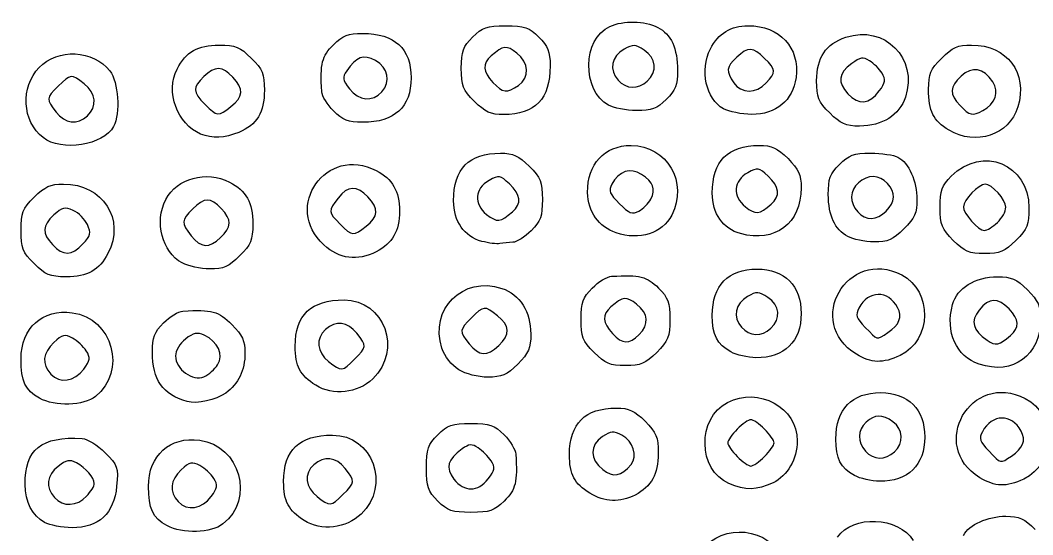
# Model space of a CAD drawing. Extents: x -1 to 2559, y 1 to 1442.
# Drawn here: x 470.5 to 820.1, y 176.3 to 353.9 of the extents above; entities that cross this region are included whole.
import ezdxf

# ---------------------------------------------------------------- set-up
doc = ezdxf.new("R2010")
doc.units = 0
doc.layers.get('0').update_dxf_attribs({"linetype": 'CONTINUOUS'})
doc.layers.add('IMAGE', color=7, linetype='CONTINUOUS')

# ---------------------------------------------------------------- blocks, each defined once
blk = doc.blocks.new('wave')
at = {"layer": 'IMAGE', "color": 7}
for points in [[(-260.4, -1278.54), (-260.4, -1278.54)], [(-215.88, -1277.08), (-215.88, -1277.08)], [(-307.54, -1280.73), (-307.54, -1280.73)], [(-135.78, -1280.46), (-135.78, -1280.46)], [(-359.62, -1285.85), (-359.62, -1285.85)], [(-275.57, -1284.08), (-275.57, -1284.08)], [(-229.29, -1285.42), (-229.29, -1285.42)], [(-409.21, -1289.08), (-409.21, -1289.08)], [(-324.21, -1287.39), (-324.21, -1287.39)], [(-189.63, -1286.59), (-189.63, -1286.59)], [(-152.9, -1288.08), (-152.9, -1288.08)], [(-100.05, -1287.25), (-100.05, -1287.25)], [(-424.49, -1296.59), (-424.49, -1296.59)], [(-370.1, -1295.34), (-370.1, -1295.34)], [(-111.69, -1294.02), (-111.69, -1294.02)], [(-214.7, -1317.81), (-214.7, -1317.81)], [(-173.1, -1319.54), (-173.1, -1319.54)], [(-262.44, -1322.21), (-262.44, -1322.21)], [(-133.44, -1321.95), (-133.44, -1321.95)], [(-312.95, -1327.19), (-312.95, -1327.19)], [(-95.02, -1325.9), (-95.02, -1325.9)], [(-363.19, -1331.05), (-363.19, -1331.05)], [(-226.67, -1329.45), (-226.67, -1329.45)], [(-183.69, -1329.73), (-183.69, -1329.73)], [(-146.62, -1330.76), (-146.62, -1330.76)], [(-410.78, -1333.3), (-410.78, -1333.3)], [(-327.54, -1333.62), (-327.54, -1333.62)], [(-273.02, -1332.39), (-273.02, -1332.39)], [(-110.24, -1332.08), (-110.24, -1332.08)], [(-427.57, -1340.08), (-427.57, -1340.08)], [(-376.42, -1339.86), (-376.42, -1339.86)], [(-173.21, -1362.41), (-173.21, -1362.41)], [(-218.77, -1364.62), (-218.77, -1364.62)], [(-132.84, -1363.87), (-132.84, -1363.87)], [(-90.44, -1364.87), (-90.44, -1364.87)], [(-267.19, -1368.38), (-267.19, -1368.38)], [(-316.95, -1373.1), (-316.95, -1373.1)], [(-234.24, -1370.75), (-234.24, -1370.75)], [(-187.07, -1370.54), (-187.07, -1370.54)], [(-143.71, -1371.34), (-143.71, -1371.34)], [(-410.44, -1376.46), (-410.44, -1376.46)], [(-364.24, -1375), (-364.24, -1375)], [(-280.97, -1376.71), (-280.97, -1376.71)], [(-101.31, -1374.8), (-101.31, -1374.8)], [(-330.35, -1382.09), (-330.35, -1382.09)], [(-425.74, -1386.54), (-425.74, -1386.54)], [(-374.77, -1387.66), (-374.77, -1387.66)], [(-130.54, -1405.08), (-130.54, -1405.08)], [(-175.38, -1406.68), (-175.38, -1406.68)], [(-90.17, -1406.54), (-90.17, -1406.54)], [(-221.51, -1409.37), (-221.51, -1409.37)], [(-144.4, -1413.2), (-144.4, -1413.2)], [(-101.04, -1414), (-101.04, -1414)], [(-187.68, -1416), (-187.68, -1416)], [(-409.49, -1420.36), (-409.49, -1420.36)], [(-366.44, -1420.46), (-366.44, -1420.46)], [(-320.95, -1419.77), (-320.95, -1419.77)], [(-288.21, -1422.05), (-288.21, -1422.05)], [(-235.69, -1419.35), (-235.69, -1419.35)], [(-423.96, -1429.42), (-423.96, -1429.42)], [(-334.35, -1428.76), (-334.35, -1428.76)], [(-381.74, -1430.54), (-381.74, -1430.54)]]:
    blk.add_lwpolyline(points, close=True, dxfattribs=at)
for points in [[(-174.82, -1277.7), (-174.82, -1277.7)], [(-270.84, -1414.41), (-270.84, -1414.41)]]:
    blk.add_lwpolyline(points, dxfattribs=at)
for points in [[(-276.21, -1261.85), (-272.82, -1258.46), (-271.32, -1257.95), (-264.77, -1257.95)], [(-264.77, -1257.95), (-258.22, -1257.95), (-256.72, -1258.46), (-253.33, -1261.85)], [(-229.29, -1285.42), (-238.59, -1280.27), (-238.27, -1262.52), (-228.81, -1258.21)], [(-228.81, -1258.21), (-224.1, -1256.06), (-216.78, -1256.2), (-212.3, -1258.52)], [(-194.11, -1265.96), (-191.33, -1260.58), (-187.04, -1257.95), (-181.07, -1257.95)], [(-181.07, -1257.95), (-170.18, -1257.95), (-163.16, -1265.54), (-164.54, -1275.83)], [(-147.33, -1261.91), (-133.97, -1257.51), (-122.34, -1269.2), (-126.76, -1282.6)], [(-324.21, -1264.51), (-321.02, -1261.33), (-319.18, -1260.62), (-314.14, -1260.62)], [(-314.14, -1260.62), (-303.12, -1260.62), (-297.44, -1265.83), (-297.44, -1275.95)], [(-280.1, -1272.65), (-280.1, -1266.8), (-279.51, -1265.15), (-276.21, -1261.85)], [(-253.33, -1261.85), (-250.17, -1265.01), (-249.44, -1266.89), (-249.44, -1271.78)], [(-212.3, -1258.52), (-207.65, -1260.92), (-205.44, -1265.74), (-205.44, -1273.45)], [(-157.44, -1276.93), (-157.44, -1268.96), (-154.23, -1264.19), (-147.33, -1261.91)], [(-378.26, -1272.91), (-375.15, -1266.91), (-371.12, -1264.62), (-363.67, -1264.62)], [(-363.67, -1264.62), (-358.06, -1264.62), (-356.55, -1265.23), (-352.64, -1269.15)], [(-328.27, -1280.72), (-328.86, -1270.94), (-328.27, -1268.57), (-324.21, -1264.51)], [(-260.93, -1267.4), (-264.46, -1264.62), (-265.56, -1264.74), (-269.77, -1268.36)], [(-216.92, -1266.39), (-220.05, -1264.35), (-220.78, -1264.31), (-223.92, -1266.07)], [(-175.38, -1269.22), (-179.4, -1265.2), (-181.06, -1265.13), (-185.02, -1268.85)], [(-114.24, -1269.15), (-110.47, -1265.38), (-108.73, -1264.62), (-103.9, -1264.62)], [(-103.9, -1264.62), (-91.61, -1264.63), (-84.44, -1274.25), (-87.97, -1286.01)], [(-425.85, -1272.35), (-419.43, -1265.65), (-407.2, -1266.26), (-401.46, -1273.56)], [(-309.76, -1269.99), (-313.8, -1267.73), (-316.49, -1268.68), (-319.68, -1273.48)], [(-269.77, -1268.36), (-272.88, -1271.03), (-272.71, -1273.8), (-269.2, -1277.53)], [(-260.4, -1278.54), (-256.39, -1275.73), (-256.63, -1270.78), (-260.93, -1267.4)], [(-223.92, -1266.07), (-228.2, -1268.46), (-229.13, -1273.27), (-226, -1276.73)], [(-215.88, -1277.08), (-212.34, -1273.88), (-212.81, -1269.09), (-216.92, -1266.39)], [(-189.63, -1286.59), (-195.61, -1283.35), (-197.82, -1273.14), (-194.11, -1265.96)], [(-185.02, -1268.85), (-188.65, -1272.26), (-188.82, -1273.67), (-186.03, -1277.65)], [(-139.15, -1270.02), (-141.37, -1268.64), (-142.37, -1268.79), (-145.29, -1270.97)], [(-424.49, -1296.59), (-431.73, -1290.9), (-432.38, -1279.17), (-425.85, -1272.35)], [(-359, -1275.7), (-362.62, -1271.85), (-365.07, -1271.81), (-369.02, -1275.51)], [(-352.64, -1269.15), (-348.72, -1273.07), (-348.1, -1274.57), (-348.1, -1280.19)], [(-307.54, -1280.73), (-304.37, -1277.23), (-305.36, -1272.45), (-309.76, -1269.99)], [(-249.44, -1271.78), (-249.44, -1283.23), (-254.58, -1288.62), (-265.5, -1288.62)], [(-174.82, -1277.7), (-171.35, -1273.97), (-171.4, -1273.19), (-175.38, -1269.22)], [(-145.29, -1270.97), (-149.93, -1274.43), (-150.32, -1277.5), (-146.61, -1281.46)], [(-134.84, -1274.33), (-135.75, -1272.87), (-137.69, -1270.93), (-139.15, -1270.02)], [(-118.77, -1279.9), (-118.77, -1274.61), (-118.1, -1273.01), (-114.24, -1269.15)], [(-96.64, -1277.29), (-99.77, -1272.52), (-103.75, -1271.82), (-107.55, -1275.39)], [(-410.28, -1278.05), (-414.74, -1274.54), (-415.02, -1274.57), (-419.25, -1278.8)], [(-401.46, -1273.56), (-398.48, -1277.34), (-397.74, -1288.19), (-400.14, -1292.69)], [(-370.1, -1295.34), (-378.18, -1292), (-382.29, -1280.7), (-378.26, -1272.91)], [(-369.02, -1275.51), (-372.97, -1279.23), (-372.9, -1280.79), (-368.59, -1285.1)], [(-359.62, -1285.85), (-355.34, -1282.49), (-355.18, -1279.77), (-359, -1275.7)], [(-319.68, -1273.48), (-321.25, -1275.85), (-321.13, -1276.65), (-318.7, -1279.74)], [(-297.44, -1275.95), (-297.44, -1286.06), (-303.12, -1291.28), (-314.14, -1291.28)], [(-275.57, -1284.08), (-279.56, -1280.09), (-280.1, -1278.72), (-280.1, -1272.65)], [(-205.44, -1273.45), (-205.44, -1278.35), (-206.17, -1280.22), (-209.33, -1283.39)], [(-164.54, -1275.83), (-165.61, -1283.77), (-171.43, -1288.63), (-179.79, -1288.56)], [(-135.78, -1280.46), (-133.61, -1277.55), (-133.46, -1276.54), (-134.84, -1274.33)], [(-107.55, -1275.39), (-111.53, -1279.13), (-111.61, -1281.55), (-107.87, -1285.53)], [(-419.25, -1278.8), (-423.49, -1283.03), (-423.51, -1283.32), (-420.01, -1287.77)], [(-409.21, -1289.08), (-405.73, -1285.93), (-406.19, -1281.27), (-410.28, -1278.05)], [(-269.2, -1277.53), (-265.79, -1281.17), (-264.38, -1281.33), (-260.4, -1278.54)], [(-226, -1276.73), (-223.16, -1279.87), (-219.11, -1280.01), (-215.88, -1277.08)], [(-186.03, -1277.65), (-183.38, -1281.44), (-178.33, -1281.46), (-174.82, -1277.7)], [(-152.9, -1288.08), (-156.84, -1284.14), (-157.44, -1282.68), (-157.44, -1276.93)], [(-100.05, -1287.25), (-95.67, -1284.91), (-94.29, -1280.88), (-96.64, -1277.29)], [(-348.1, -1280.19), (-348.1, -1287.89), (-350.68, -1292.16), (-356.9, -1294.76)], [(-324.21, -1287.39), (-326.35, -1285.24), (-328.18, -1282.24), (-328.27, -1280.72)], [(-318.7, -1279.74), (-315.41, -1283.91), (-310.79, -1284.32), (-307.54, -1280.73)], [(-146.61, -1281.46), (-142.87, -1285.44), (-139.23, -1285.1), (-135.78, -1280.46)], [(-126.76, -1282.6), (-128.81, -1288.8), (-134.82, -1292.6), (-142.57, -1292.61)], [(-111.69, -1294.02), (-117.2, -1290.65), (-118.77, -1287.52), (-118.77, -1279.9)], [(-368.59, -1285.1), (-364.36, -1289.33), (-364.07, -1289.36), (-359.62, -1285.85)], [(-265.5, -1288.62), (-270.02, -1288.62), (-271.87, -1287.78), (-275.57, -1284.08)], [(-219.67, -1287.24), (-223.21, -1287.21), (-227.54, -1286.39), (-229.29, -1285.42)], [(-209.33, -1283.39), (-212.59, -1286.64), (-214.3, -1287.27), (-219.67, -1287.24)], [(-87.97, -1286.01), (-90.85, -1295.65), (-102.54, -1299.59), (-111.69, -1294.02)], [(-107.87, -1285.53), (-104.62, -1288.99), (-103.68, -1289.2), (-100.05, -1287.25)], [(-420.01, -1287.77), (-416.85, -1291.79), (-412.75, -1292.28), (-409.21, -1289.08)], [(-314.14, -1291.28), (-319.18, -1291.28), (-321.02, -1290.57), (-324.21, -1287.39)], [(-179.79, -1288.56), (-183.26, -1288.53), (-187.69, -1287.65), (-189.63, -1286.59)], [(-142.57, -1292.61), (-147.39, -1292.61), (-149.13, -1291.85), (-152.9, -1288.08)], [(-400.14, -1292.69), (-403.65, -1299.24), (-418.17, -1301.57), (-424.49, -1296.59)], [(-356.9, -1294.76), (-361.84, -1296.82), (-366.08, -1297.01), (-370.1, -1295.34)], [(-327.54, -1333.62), (-341.84, -1320.51), (-326.7, -1299.02), (-309.45, -1307.94)], [(-236.5, -1315.51), (-236.72, -1305.75), (-230.72, -1299.28), (-221.44, -1299.28)], [(-221.44, -1299.28), (-209.14, -1299.28), (-201.66, -1312.12), (-207.45, -1323.31)], [(-193.44, -1315.7), (-193.44, -1304.64), (-188.15, -1299.28), (-177.24, -1299.28)], [(-177.24, -1299.28), (-172.87, -1299.28), (-170.97, -1300.15), (-167.3, -1303.82)], [(-110.94, -1309.91), (-100.16, -1299.14), (-84.1, -1305.68), (-84.1, -1320.85)], [(-282.77, -1318.37), (-282.77, -1307.31), (-277.48, -1301.95), (-266.57, -1301.95)], [(-266.57, -1301.95), (-262.21, -1301.95), (-260.3, -1302.82), (-256.64, -1306.48)], [(-167.3, -1303.82), (-163.6, -1307.51), (-162.77, -1309.37), (-162.77, -1313.88)], [(-149.54, -1305.85), (-146.24, -1302.55), (-144.59, -1301.95), (-138.79, -1301.95)], [(-138.79, -1301.95), (-135.01, -1301.95), (-130.77, -1302.57), (-129.36, -1303.32)], [(-129.36, -1303.32), (-125.62, -1305.32), (-122.77, -1311.68), (-122.77, -1318.02)], [(-256.64, -1306.48), (-252.65, -1310.47), (-252.1, -1311.85), (-252.1, -1317.92)], [(-217.94, -1309.27), (-221.74, -1306.78), (-225.69, -1308.1), (-228.14, -1312.68)], [(-174.18, -1309.88), (-177.36, -1306.89), (-177.81, -1306.81), (-181.18, -1308.69)], [(-153.39, -1316.18), (-153.43, -1310.81), (-152.79, -1309.1), (-149.54, -1305.85)], [(-382.08, -1317.91), (-378.32, -1310.63), (-368.05, -1307.84), (-360.12, -1311.94)], [(-309.45, -1307.94), (-303.85, -1310.84), (-301.44, -1315.06), (-301.44, -1321.95)], [(-263.51, -1312.55), (-266.7, -1309.55), (-267.14, -1309.48), (-270.51, -1311.36)], [(-214.7, -1317.81), (-212.85, -1314.36), (-213.74, -1312.02), (-217.94, -1309.27)], [(-181.18, -1308.69), (-186.24, -1311.52), (-186.62, -1316.83), (-182.02, -1320.44)], [(-173.1, -1319.54), (-169.85, -1316.74), (-170.19, -1313.62), (-174.18, -1309.88)], [(-132.98, -1312.39), (-135.72, -1309.36), (-139.8, -1309.26), (-143, -1312.16)], [(-114.77, -1320.65), (-114.77, -1314.82), (-114.17, -1313.15), (-110.94, -1309.91)], [(-427.57, -1317.15), (-423.87, -1313.45), (-422.02, -1312.62), (-417.5, -1312.62)], [(-417.5, -1312.62), (-403.85, -1312.62), (-396.01, -1324.83), (-402.1, -1336.6)], [(-360.12, -1311.94), (-354.4, -1314.9), (-352.1, -1319.04), (-352.1, -1326.38)], [(-312.34, -1317.04), (-316.12, -1313), (-319.27, -1313.13), (-322.67, -1317.46)], [(-270.51, -1311.36), (-275.57, -1314.19), (-275.95, -1319.49), (-271.35, -1323.11)], [(-262.44, -1322.21), (-259.18, -1319.41), (-259.53, -1316.29), (-263.51, -1312.55)], [(-228.14, -1312.68), (-229.33, -1314.91), (-228.9, -1316.03), (-225.54, -1319.39)], [(-162.77, -1313.88), (-162.77, -1326.19), (-171.72, -1332.98), (-183.69, -1329.73)], [(-143, -1312.16), (-146.03, -1314.9), (-146.13, -1318.98), (-143.23, -1322.18)], [(-133.44, -1321.95), (-130.19, -1318.7), (-130.04, -1315.63), (-132.98, -1312.39)], [(-99.27, -1312.62), (-101.39, -1312.62), (-106.77, -1318.22), (-106.77, -1320.43)], [(-92.1, -1320.62), (-92.1, -1317.98), (-96.91, -1312.62), (-99.27, -1312.62)], [(-432.1, -1328.62), (-432.1, -1322.51), (-431.56, -1321.14), (-427.57, -1317.15)], [(-376.42, -1339.86), (-383.49, -1336.03), (-386.14, -1325.75), (-382.08, -1317.91)], [(-363, -1321.04), (-366.69, -1317.11), (-368.76, -1317.15), (-372.83, -1321.22)], [(-322.67, -1317.46), (-326.18, -1321.92), (-326.15, -1322.2), (-321.92, -1326.43)], [(-312.95, -1327.19), (-308.68, -1323.83), (-308.51, -1321.1), (-312.34, -1317.04)], [(-226.67, -1329.45), (-232.67, -1327.46), (-236.36, -1322.23), (-236.5, -1315.51)], [(-218.84, -1321.98), (-217.37, -1321.2), (-215.5, -1319.32), (-214.7, -1317.81)], [(-183.69, -1329.73), (-189.79, -1328.08), (-193.44, -1322.83), (-193.44, -1315.7)], [(-146.62, -1330.76), (-151.18, -1328.23), (-153.34, -1323.58), (-153.39, -1316.18)], [(-414.1, -1321.71), (-417, -1320.39), (-417.92, -1320.61), (-420.78, -1323.29)], [(-372.83, -1321.22), (-376.81, -1325.2), (-376.85, -1325.97), (-373.34, -1330.44)], [(-363.19, -1331.05), (-359.34, -1327.44), (-359.3, -1324.98), (-363, -1321.04)], [(-273.02, -1332.39), (-279.12, -1330.75), (-282.77, -1325.5), (-282.77, -1318.37)], [(-252.1, -1317.92), (-252.1, -1323.77), (-252.7, -1325.41), (-256, -1328.72)], [(-225.54, -1319.39), (-222.18, -1322.74), (-221.06, -1323.18), (-218.84, -1321.98)], [(-182.02, -1320.44), (-178.42, -1323.28), (-177.33, -1323.17), (-173.1, -1319.54)], [(-122.77, -1318.02), (-122.77, -1322.53), (-123.6, -1324.38), (-127.3, -1328.08)], [(-110.24, -1332.08), (-114.22, -1328.09), (-114.77, -1326.72), (-114.77, -1320.65)], [(-106.77, -1320.43), (-106.77, -1322.83), (-101.61, -1328.62), (-99.46, -1328.62)], [(-95.02, -1325.9), (-93.42, -1324.4), (-92.1, -1322.03), (-92.1, -1320.62)], [(-84.1, -1320.85), (-84.1, -1326.69), (-84.68, -1328.13), (-88.64, -1332.08)], [(-420.78, -1323.29), (-424.86, -1327.13), (-424.96, -1329.53), (-421.2, -1333.53)], [(-409.2, -1326.61), (-410.04, -1324.76), (-412.25, -1322.55), (-414.1, -1321.71)], [(-301.44, -1321.95), (-301.44, -1328.84), (-303.85, -1333.06), (-309.45, -1335.96)], [(-271.35, -1323.11), (-267.75, -1325.94), (-266.66, -1325.83), (-262.44, -1322.21)], [(-207.45, -1323.31), (-210.75, -1329.68), (-218.51, -1332.16), (-226.67, -1329.45)], [(-143.23, -1322.18), (-140.35, -1325.35), (-136.76, -1325.27), (-133.44, -1321.95)], [(-410.78, -1333.3), (-408.09, -1330.43), (-407.88, -1329.51), (-409.2, -1326.61)], [(-352.1, -1326.38), (-352.1, -1332), (-352.72, -1333.5), (-356.64, -1337.42)], [(-321.92, -1326.43), (-317.69, -1330.67), (-317.4, -1330.69), (-312.95, -1327.19)], [(-127.3, -1328.08), (-131.1, -1331.87), (-132.79, -1332.61), (-137.64, -1332.57)], [(-99.46, -1328.62), (-98.62, -1328.62), (-96.63, -1327.39), (-95.02, -1325.9)], [(-427.57, -1340.08), (-431.56, -1336.09), (-432.1, -1334.72), (-432.1, -1328.62)], [(-373.34, -1330.44), (-369.98, -1334.71), (-367.26, -1334.87), (-363.19, -1331.05)], [(-256, -1328.72), (-258.14, -1330.86), (-260.99, -1332.66), (-262.33, -1332.72)], [(-137.64, -1332.57), (-140.83, -1332.54), (-144.87, -1331.73), (-146.62, -1330.76)], [(-421.2, -1333.53), (-417.48, -1337.49), (-414.67, -1337.43), (-410.78, -1333.3)], [(-309.45, -1335.96), (-315.97, -1339.33), (-322.19, -1338.52), (-327.54, -1333.62)], [(-266.77, -1333.18), (-267.87, -1333.37), (-270.68, -1333.02), (-273.02, -1332.39)], [(-262.33, -1332.72), (-263.67, -1332.77), (-265.67, -1332.98), (-266.77, -1333.18)], [(-143.71, -1371.34), (-161.72, -1360.35), (-146.81, -1334.27), (-128.06, -1343.97)], [(-99.44, -1336.62), (-104.79, -1336.62), (-106.37, -1335.95), (-110.24, -1332.08)], [(-88.64, -1332.08), (-92.51, -1335.95), (-94.09, -1336.62), (-99.44, -1336.62)], [(-402.1, -1336.6), (-405.05, -1342.32), (-409.19, -1344.62), (-416.53, -1344.62)], [(-356.64, -1337.42), (-360.43, -1341.21), (-362.11, -1341.94), (-366.97, -1341.9)], [(-416.53, -1344.62), (-422.15, -1344.62), (-423.65, -1344), (-427.57, -1340.08)], [(-366.97, -1341.9), (-370.16, -1341.87), (-374.41, -1340.95), (-376.42, -1339.86)], [(-193.44, -1357.97), (-193.44, -1347.59), (-187.99, -1341.95), (-177.97, -1341.95)], [(-177.97, -1341.95), (-168.47, -1341.95), (-162.77, -1347.7), (-162.77, -1357.28)], [(-286.78, -1369.27), (-291.22, -1355.8), (-279.57, -1344.17), (-266.09, -1348.62)], [(-234.87, -1348.51), (-232.73, -1346.37), (-229.73, -1344.54), (-228.21, -1344.45)], [(-228.21, -1344.45), (-218.43, -1343.86), (-216.06, -1344.46), (-212, -1348.51)], [(-128.06, -1343.97), (-117.3, -1349.54), (-117.62, -1366.57), (-128.58, -1371.77)], [(-110.51, -1354.23), (-108.99, -1348.55), (-102.65, -1344.63), (-94.97, -1344.62)], [(-94.97, -1344.62), (-90.15, -1344.62), (-88.41, -1345.38), (-84.64, -1349.15)], [(-266.09, -1348.62), (-259.92, -1350.66), (-256.12, -1356.68), (-256.11, -1364.42)], [(-238.77, -1359.31), (-238.77, -1353.46), (-238.18, -1351.82), (-234.87, -1348.51)], [(-212, -1348.51), (-208.7, -1351.82), (-208.1, -1353.46), (-208.1, -1359.31)], [(-129.47, -1355.22), (-132.74, -1349.12), (-139.53, -1349.23), (-142.86, -1355.45)], [(-84.64, -1349.15), (-80.94, -1352.85), (-80.1, -1354.7), (-80.1, -1359.22)], [(-337.44, -1368.64), (-337.44, -1357.76), (-332.03, -1352.62), (-320.6, -1352.62)], [(-320.6, -1352.62), (-306.67, -1352.62), (-300.35, -1369.97), (-310.69, -1379.87)], [(-219.59, -1354.06), (-223.12, -1351.29), (-224.22, -1351.41), (-228.44, -1355.03)], [(-181.26, -1351.41), (-185.53, -1353.8), (-186.47, -1358.6), (-183.34, -1362.06)], [(-174.26, -1351.73), (-177.38, -1349.68), (-178.11, -1349.65), (-181.26, -1351.41)], [(-173.21, -1362.41), (-169.67, -1359.21), (-170.14, -1354.42), (-174.26, -1351.73)], [(-91, -1355.7), (-94.78, -1351.68), (-97.93, -1351.8), (-101.31, -1356.09)], [(-432.1, -1373), (-432.1, -1362.28), (-424.75, -1355.64), (-414.4, -1357.03)], [(-376.21, -1356.45), (-366.2, -1355.85), (-363.99, -1356.46), (-359.3, -1361.15)], [(-267.62, -1358.05), (-272.07, -1354.54), (-272.36, -1354.57), (-276.59, -1358.8)], [(-228.44, -1355.03), (-231.55, -1357.7), (-231.38, -1360.46), (-227.87, -1364.2)], [(-218.77, -1364.62), (-215.14, -1360.98), (-215.42, -1357.35), (-219.59, -1354.06)], [(-142.86, -1355.45), (-144.11, -1357.78), (-143.75, -1358.83), (-140.64, -1362.08)], [(-132.84, -1363.87), (-128.82, -1361.24), (-127.74, -1358.45), (-129.47, -1355.22)], [(-101.31, -1374.8), (-109.23, -1372.16), (-113.04, -1363.65), (-110.51, -1354.23)], [(-101.31, -1356.09), (-104.37, -1359.98), (-103.57, -1362.97), (-98.54, -1366.49)], [(-90.44, -1364.87), (-87.32, -1362.2), (-87.5, -1359.43), (-91, -1355.7)], [(-414.4, -1357.03), (-400.53, -1358.89), (-395.42, -1377.31), (-406.38, -1385.93)], [(-382.87, -1360.51), (-380.73, -1358.37), (-377.73, -1356.54), (-376.21, -1356.45)], [(-316.2, -1364.13), (-319.36, -1360.11), (-323.46, -1359.62), (-327, -1362.82)], [(-276.59, -1358.8), (-280.82, -1363.03), (-280.84, -1363.32), (-277.34, -1367.77)], [(-267.19, -1368.38), (-263.16, -1364.6), (-263.29, -1361.45), (-267.62, -1358.05)], [(-234.24, -1370.75), (-238.22, -1366.76), (-238.77, -1365.39), (-238.77, -1359.31)], [(-208.1, -1359.31), (-208.1, -1365.39), (-208.65, -1366.76), (-212.64, -1370.75)], [(-187.07, -1370.54), (-191.79, -1367.98), (-193.44, -1364.72), (-193.44, -1357.97)], [(-162.77, -1357.28), (-162.77, -1367.04), (-168.52, -1372.67), (-178.37, -1372.56)], [(-80.1, -1359.22), (-80.1, -1371.74), (-89.58, -1378.7), (-101.31, -1374.8)], [(-386.77, -1370.58), (-386.77, -1365.54), (-386.06, -1363.7), (-382.87, -1360.51)], [(-359.3, -1361.15), (-355.71, -1364.75), (-354.77, -1366.74), (-354.79, -1370.82)], [(-327, -1362.82), (-330.48, -1365.97), (-330.02, -1370.63), (-325.92, -1373.85)], [(-183.34, -1362.06), (-180.49, -1365.2), (-176.45, -1365.34), (-173.21, -1362.41)], [(-140.64, -1362.08), (-136.3, -1366.62), (-136.84, -1366.49), (-132.84, -1363.87)], [(-414.38, -1365.8), (-417.04, -1364.38), (-417.89, -1364.57), (-420.77, -1367.29)], [(-409.58, -1370.21), (-410.53, -1368.69), (-412.69, -1366.7), (-414.38, -1365.8)], [(-375.35, -1366.12), (-377.29, -1367.65), (-378.77, -1370.17), (-378.77, -1371.95)], [(-368.83, -1364.83), (-371.32, -1363.7), (-372.58, -1363.94), (-375.35, -1366.12)], [(-364.24, -1375), (-362.1, -1371.57), (-364.18, -1366.95), (-368.83, -1364.83)], [(-316.95, -1373.1), (-312.72, -1368.87), (-312.7, -1368.58), (-316.2, -1364.13)], [(-256.11, -1364.42), (-256.1, -1369.24), (-256.87, -1370.98), (-260.64, -1374.75)], [(-227.87, -1364.2), (-224.32, -1367.98), (-222.23, -1368.08), (-218.77, -1364.62)], [(-98.54, -1366.49), (-95.59, -1368.56), (-94.47, -1368.34), (-90.44, -1364.87)], [(-420.77, -1367.29), (-424.66, -1370.93), (-425.02, -1374.72), (-421.84, -1378.24)], [(-410.44, -1376.46), (-408.23, -1373.49), (-408.11, -1372.57), (-409.58, -1370.21)], [(-330.35, -1382.09), (-335.75, -1378.7), (-337.44, -1375.5), (-337.44, -1368.64)], [(-280.97, -1376.71), (-283.54, -1375.14), (-285.78, -1372.27), (-286.78, -1369.27)], [(-277.34, -1367.77), (-273.98, -1372.04), (-271.26, -1372.21), (-267.19, -1368.38)], [(-425.74, -1386.54), (-430.61, -1383.9), (-432.1, -1380.71), (-432.1, -1373)], [(-374.77, -1387.66), (-383.18, -1385.26), (-386.77, -1380.16), (-386.77, -1370.58)], [(-378.77, -1371.95), (-378.77, -1376.53), (-372.81, -1380.88), (-368.94, -1379.12)], [(-354.79, -1370.82), (-354.81, -1377.02), (-356.97, -1381.55), (-361.44, -1384.75)], [(-325.92, -1373.85), (-321.47, -1377.36), (-321.18, -1377.33), (-316.95, -1373.1)], [(-223.44, -1375.28), (-228.79, -1375.28), (-230.37, -1374.62), (-234.24, -1370.75)], [(-212.64, -1370.75), (-216.51, -1374.62), (-218.09, -1375.28), (-223.44, -1375.28)], [(-178.37, -1372.56), (-181.16, -1372.53), (-185.07, -1371.62), (-187.07, -1370.54)], [(-128.58, -1371.77), (-134.6, -1374.63), (-138.49, -1374.51), (-143.71, -1371.34)], [(-421.84, -1378.24), (-418.8, -1381.6), (-413.66, -1380.79), (-410.44, -1376.46)], [(-368.94, -1379.12), (-367.3, -1378.37), (-365.19, -1376.52), (-364.24, -1375)], [(-270.97, -1379.28), (-274.33, -1379.28), (-278.53, -1378.2), (-280.97, -1376.71)], [(-260.64, -1374.75), (-264.41, -1378.52), (-266.15, -1379.28), (-270.97, -1379.28)], [(-101.04, -1414), (-119.06, -1403.02), (-104.15, -1376.94), (-85.39, -1386.64)], [(-310.69, -1379.87), (-315.89, -1384.86), (-324.42, -1385.82), (-330.35, -1382.09)], [(-188.15, -1387.97), (-177.43, -1382.43), (-164.1, -1389.79), (-164.1, -1401.26)], [(-406.38, -1385.93), (-410.5, -1389.17), (-420.32, -1389.48), (-425.74, -1386.54)], [(-361.44, -1384.75), (-364.91, -1387.23), (-371.33, -1388.64), (-374.77, -1387.66)], [(-150.77, -1400.64), (-150.77, -1390.26), (-145.32, -1384.62), (-135.31, -1384.62)], [(-135.31, -1384.62), (-125.8, -1384.62), (-120.1, -1390.36), (-120.1, -1399.95)], [(-85.39, -1386.64), (-74.63, -1392.2), (-74.95, -1409.23), (-85.91, -1414.44)], [(-242.77, -1405.97), (-242.77, -1395.32), (-237.34, -1389.95), (-226.57, -1389.95)], [(-226.57, -1389.95), (-222.21, -1389.95), (-220.3, -1390.82), (-216.64, -1394.48)], [(-187.68, -1416), (-198.5, -1411.29), (-198.79, -1393.48), (-188.15, -1387.97)], [(-216.64, -1394.48), (-212.72, -1398.4), (-212.1, -1399.9), (-212.1, -1405.52)], [(-180.1, -1393.95), (-180.9, -1393.95), (-183.03, -1395.42), (-184.83, -1397.22)], [(-175.38, -1397.22), (-177.18, -1395.42), (-179.3, -1393.95), (-180.1, -1393.95)], [(-131.07, -1394.69), (-134.86, -1392.03), (-137.29, -1392.07), (-140.33, -1394.82)], [(-130.54, -1405.08), (-127.23, -1402.08), (-127.47, -1397.21), (-131.07, -1394.69)], [(-86.81, -1397.88), (-90.07, -1391.78), (-96.87, -1391.9), (-100.19, -1398.12)], [(-288.21, -1399.18), (-284.82, -1395.79), (-283.32, -1395.28), (-276.77, -1395.28)], [(-276.77, -1395.28), (-270.22, -1395.28), (-268.72, -1395.79), (-265.33, -1399.18)], [(-224.67, -1399.33), (-227.51, -1397.82), (-228.47, -1397.88), (-231.38, -1399.79)], [(-184.83, -1397.22), (-186.63, -1399.02), (-188.1, -1401.15), (-188.1, -1401.95)], [(-172.1, -1401.95), (-172.1, -1401.15), (-173.58, -1399.02), (-175.38, -1397.22)], [(-140.33, -1394.82), (-143.36, -1397.57), (-143.46, -1401.65), (-140.56, -1404.84)], [(-100.19, -1398.12), (-101.44, -1400.45), (-101.09, -1401.5), (-97.97, -1404.75)], [(-90.17, -1406.54), (-86.16, -1403.91), (-85.07, -1401.12), (-86.81, -1397.88)], [(-430.72, -1416.37), (-430.84, -1404.23), (-425.08, -1399.58), (-410.97, -1400.43)], [(-410.97, -1400.43), (-409.25, -1400.53), (-405.72, -1402.73), (-403.14, -1405.32)], [(-388.1, -1417), (-388.1, -1406.28), (-380.75, -1399.64), (-370.4, -1401.03)], [(-370.4, -1401.03), (-356.53, -1402.89), (-351.42, -1421.31), (-362.38, -1429.93)], [(-341.44, -1415.3), (-341.44, -1404.43), (-336.03, -1399.28), (-324.6, -1399.28)], [(-324.6, -1399.28), (-310.67, -1399.28), (-304.35, -1416.64), (-314.69, -1426.53)], [(-292.1, -1410.62), (-292.1, -1404.06), (-291.59, -1402.57), (-288.21, -1399.18)], [(-265.33, -1399.18), (-263.19, -1401.32), (-261.36, -1404.32), (-261.27, -1405.85)], [(-231.38, -1399.79), (-235.84, -1402.71), (-235.8, -1407.61), (-231.29, -1411.16)], [(-221.51, -1409.37), (-219.13, -1406.51), (-220.73, -1401.45), (-224.67, -1399.33)], [(-164.1, -1401.26), (-164.1, -1407.47), (-167.52, -1413.37), (-172.47, -1415.72)], [(-144.4, -1413.2), (-149.12, -1410.64), (-150.77, -1407.39), (-150.77, -1400.64)], [(-120.1, -1399.95), (-120.1, -1409.7), (-125.85, -1415.33), (-135.7, -1415.23)], [(-279.82, -1404.04), (-284.91, -1407.6), (-285.71, -1410.57), (-282.64, -1414.47)], [(-274.26, -1403.73), (-276.47, -1402.27), (-277.37, -1402.32), (-279.82, -1404.04)], [(-269.84, -1408.17), (-270.83, -1406.69), (-272.82, -1404.69), (-274.26, -1403.73)], [(-188.1, -1401.95), (-188.1, -1402.75), (-186.63, -1404.88), (-184.83, -1406.68)], [(-175.38, -1406.68), (-173.58, -1404.88), (-172.1, -1402.75), (-172.1, -1401.95)], [(-140.56, -1404.84), (-137.82, -1407.88), (-133.74, -1407.97), (-130.54, -1405.08)], [(-97.97, -1404.75), (-93.63, -1409.29), (-94.18, -1409.16), (-90.17, -1406.54)], [(-412.96, -1408.86), (-415.31, -1407.61), (-416.44, -1407.83), (-419.29, -1410.08)], [(-403.14, -1405.32), (-398.71, -1409.74), (-398.48, -1410.42), (-399.1, -1416.9)], [(-370.38, -1409.8), (-373.04, -1408.38), (-373.89, -1408.57), (-376.77, -1411.29)], [(-320.2, -1410.8), (-323.36, -1406.78), (-327.46, -1406.28), (-331, -1409.49)], [(-270.84, -1414.41), (-268.42, -1411.33), (-268.29, -1410.51), (-269.84, -1408.17)], [(-261.27, -1405.85), (-260.68, -1415.62), (-261.28, -1417.99), (-265.33, -1422.05)], [(-235.69, -1419.35), (-241.07, -1416.06), (-242.77, -1412.86), (-242.77, -1405.97)], [(-212.1, -1405.52), (-212.1, -1412.86), (-214.4, -1417), (-220.12, -1419.96)], [(-184.83, -1406.68), (-183.03, -1408.48), (-180.9, -1409.95), (-180.1, -1409.95)], [(-180.1, -1409.95), (-179.3, -1409.95), (-177.18, -1408.48), (-175.38, -1406.68)], [(-419.29, -1410.08), (-423.28, -1413.21), (-423.76, -1417.31), (-420.56, -1420.84)], [(-406.81, -1416.03), (-406.88, -1413.91), (-409.74, -1410.58), (-412.96, -1408.86)], [(-376.77, -1411.29), (-380.66, -1414.93), (-381.02, -1418.72), (-377.84, -1422.24)], [(-365.58, -1414.21), (-366.53, -1412.69), (-368.69, -1410.7), (-370.38, -1409.8)], [(-331, -1409.49), (-334.48, -1412.64), (-334.02, -1417.3), (-329.92, -1420.52)], [(-320.95, -1419.77), (-316.72, -1415.54), (-316.7, -1415.25), (-320.2, -1410.8)], [(-288.21, -1422.05), (-291.59, -1418.66), (-292.1, -1417.17), (-292.1, -1410.62)], [(-231.29, -1411.16), (-227.64, -1414.03), (-224.97, -1413.54), (-221.51, -1409.37)], [(-366.44, -1420.46), (-364.23, -1417.49), (-364.11, -1416.57), (-365.58, -1414.21)], [(-334.35, -1428.76), (-339.75, -1425.37), (-341.44, -1422.17), (-341.44, -1415.3)], [(-282.64, -1414.47), (-279.1, -1418.98), (-274.42, -1418.95), (-270.84, -1414.41)], [(-172.47, -1415.72), (-178.11, -1418.4), (-182.01, -1418.47), (-187.68, -1416)], [(-135.7, -1415.23), (-138.49, -1415.2), (-142.41, -1414.29), (-144.4, -1413.2)], [(-85.91, -1414.44), (-91.93, -1417.29), (-95.83, -1417.18), (-101.04, -1414)], [(-423.96, -1429.42), (-428.22, -1427.06), (-430.67, -1422.34), (-430.72, -1416.37)], [(-399.1, -1416.9), (-400.01, -1426.35), (-405.31, -1431.3), (-414.46, -1431.24)], [(-409.49, -1420.36), (-407.99, -1418.76), (-406.79, -1416.81), (-406.81, -1416.03)], [(-381.74, -1430.54), (-386.61, -1427.9), (-388.1, -1424.71), (-388.1, -1417)], [(-420.56, -1420.84), (-417.59, -1424.13), (-412.8, -1423.92), (-409.49, -1420.36)], [(-377.84, -1422.24), (-374.8, -1425.6), (-369.66, -1424.79), (-366.44, -1420.46)], [(-329.92, -1420.52), (-325.47, -1424.02), (-325.18, -1424), (-320.95, -1419.77)], [(-276.77, -1425.95), (-283.32, -1425.95), (-284.82, -1425.44), (-288.21, -1422.05)], [(-265.33, -1422.05), (-268.72, -1425.44), (-270.22, -1425.95), (-276.77, -1425.95)], [(-220.12, -1419.96), (-225.34, -1422.66), (-230.59, -1422.45), (-235.69, -1419.35)], [(-414.46, -1431.24), (-417.93, -1431.21), (-422.2, -1430.39), (-423.96, -1429.42)], [(-314.69, -1426.53), (-319.89, -1431.52), (-328.42, -1432.49), (-334.35, -1428.76)], [(-150.17, -1434.53), (-145.02, -1426.68), (-129.11, -1427.38), (-124.04, -1435.69)], [(-106.73, -1433.88), (-104.73, -1430.13), (-98.37, -1427.28), (-92.04, -1427.28)], [(-92.04, -1427.28), (-87.52, -1427.28), (-85.67, -1428.12), (-81.97, -1431.82)], [(-362.38, -1429.93), (-366.5, -1433.17), (-376.32, -1433.48), (-381.74, -1430.54)], [(-198.23, -1440.86), (-192.7, -1430.16), (-175.6, -1429.99), (-170.13, -1440.57)]]:
    blk.add_open_spline(points, degree=3, dxfattribs=at)

msp = doc.modelspace()

# ---------------------------------------------------------------- block references
at = {"linetype": 'Continuous'}
msp.add_blockref('wave', (902.91, 1609.95), dxfattribs=at)

doc.saveas('drawing.dxf')
